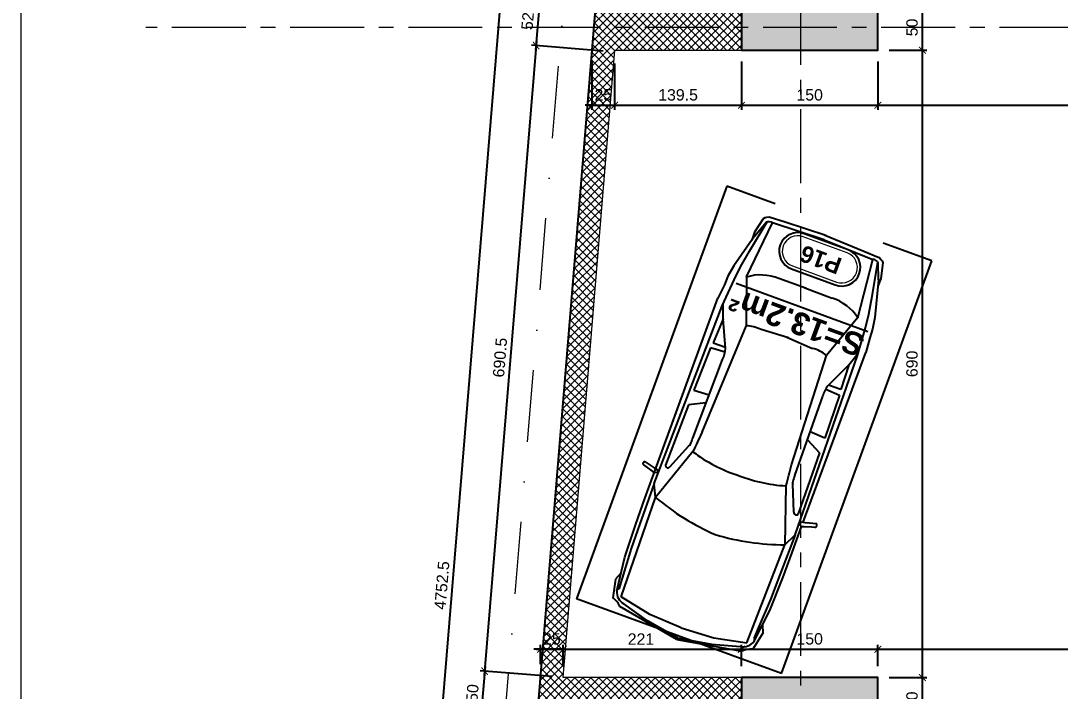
# Model space of a CAD drawing. Header units: centimetres. Extents: x 60496 to 66049, y -55119 to -48212.
# Drawn here: x 60496 to 61639, y -52002 to -51265 of the extents above; entities that cross this region are included whole.
import ezdxf
from ezdxf.enums import TextEntityAlignment as Align

# ---------------------------------------------------------------- set-up
doc = ezdxf.new("R2010")
doc.units = ezdxf.units.CM
doc.header["$LTSCALE"] = 50
doc.header["$MEASUREMENT"] = 0
for name, pattern in [('AXES', [2, 1.25, -0.25, 0.25, -0.25]), ('CACHE', [0.375, 0.25, -0.125]), ('CONTINU', [0]), ('Dot & Dashed', [335.138881, 158.75, -88.194444, 0, -88.194437])]:
    doc.linetypes.add(name, pattern=pattern)
doc.layers.get('0').update_dxf_attribs({"color": 8})
for name, color, linetype in [('AXES', 10, 'AXES'), ('BETON COUPE', 3, 'CONTINU'), ('BETON TRAME', 252, 'Continuous'), ('BORD', 5, 'Continuous'), ('COTE 50ème', 1, 'Continuous'), ('FINI', 251, 'Continuous'), ('PILIER', 7, 'Continuous'), ('TEXTE', 7, 'Continuous')]:
    doc.layers.add(name, color=color, linetype=linetype)
for name, color, linetype, lineweight in [('BETON CACHE', 4, 'CACHE', 5), ('BETON HACHURE', 253, 'Continuous', 13), ('MACONNERIE COUPE', 7, 'Continuous', 30)]:
    doc.layers.add(name, color=color, linetype=linetype, lineweight=lineweight)
doc.layers.add('FMULT', color=150, linetype='Continuous', plot=False)
doc.styles.add('BRMNAMES', font='swisseb.ttf', dxfattribs={"height": 20})
doc.styles.add('RS_TEXT_1.50', font='arial.ttf', dxfattribs={"height": 12.5})
doc.styles.add('RS_TXT_50', font='arial.ttf', dxfattribs={"height": 12.5})
doc.dimstyles.new('RS_50CM_LINEAIRE', dxfattribs={"dimscale": 5, "dimtxt": 12.5, "dimasz": 1.5, "dimexe": 1, "dimexo": 2.5, "dimgap": 1, "dimtad": 1, "dimdec": 1, "dimrnd": 0.5, "dimdsep": 46, "dimtxsty": 'RS_TXT_50', "dimblk1": 'ARCHTICK', "dimblk2": 'ARCHTICK', "dimsah": 1, "dimcen": 2.5, "dimdle": 1, "dimclrt": 4, "dimadec": 0, "dimazin": 2, "dimtfac": 1, "dimtdec": 1, "dimtix": 1, "dimtmove": 2, "dimatfit": 3, "dimfxl": 1, "dimtolj": 1, "dimtzin": 0, "dimarcsym": 0})

# ---------------------------------------------------------------- blocks, each defined once
blk = doc.blocks.new('A$Ce9568e5d')
at = {"layer": 'AXES', "lineweight": 5, "ltscale": 1.3}
for p, q in [((-1265, 1580), (-1265, -1500)), ((3195, -410), (-1985, -410))]:
    blk.add_line(p, q, dxfattribs=at)
blk = doc.blocks.new('_ArchTick')
at = {"color": 0, "linetype": 'ByBlock', "const_width": 0.15}
blk.add_lwpolyline([(-0.5, -0.5), (0.5, 0.5)], dxfattribs=at)
blk = doc.blocks.new('*D1006')
at = {"layer": 'COTE 50ème', "color": 0, "lineweight": -2, "ltscale": 0.5, "transparency": 16777216}
for p, q in [((61487, -52042.4), (61487, -51982.4)), ((61450.5, -51987.4), (61492, -51987.4)), ((61450.5, -52037.4), (61492, -52037.4))]:
    blk.add_line(p, q, dxfattribs=at)
at = {"layer": 'Defpoints', "color": 0, "ltscale": 0.5, "transparency": 16777216}
for p in [(61438, -51987.4), (61487, -51987.4), (61438, -52037.4)]:
    blk.add_point(p, dxfattribs=at)
at = {"layer": 'COTE 50ème', "color": 0, "lineweight": -2, "ltscale": 0.5, "transparency": 16777216, "xscale": 7.5, "yscale": 7.5, "zscale": 7.5}
for p, rotation in [((61487, -51987.4), 90), ((61487, -52037.4), 270)]:
    blk.add_blockref('_ArchTick', p, dxfattribs=dict(at, rotation=rotation))
at = {"layer": 'COTE 50ème', "color": 4, "ltscale": 0.5, "transparency": 16777216, "insert": (61475.6, -52012.4), "char_height": 12.5, "attachment_point": 5, "rotation": 90, "style": 'RS_TXT_50'}
blk.add_mtext('\\A1;50', dxfattribs=at)
blk = doc.blocks.new('*D1007')
at = {"layer": 'COTE 50ème', "color": 0, "lineweight": -2, "ltscale": 0.5, "transparency": 16777216}
for p, q in [((61487, -51992.4), (61487, -51292.4)), ((61450.5, -51297.4), (61492, -51297.4)), ((61450.5, -51987.4), (61492, -51987.4))]:
    blk.add_line(p, q, dxfattribs=at)
at = {"layer": 'Defpoints', "color": 0, "ltscale": 0.5, "transparency": 16777216}
for p in [(61438, -51297.4), (61487, -51297.4), (61438, -51987.4)]:
    blk.add_point(p, dxfattribs=at)
at = {"layer": 'COTE 50ème', "color": 0, "lineweight": -2, "ltscale": 0.5, "transparency": 16777216, "xscale": 7.5, "yscale": 7.5, "zscale": 7.5}
for p, rotation in [((61487, -51297.4), 90), ((61487, -51987.4), 270)]:
    blk.add_blockref('_ArchTick', p, dxfattribs=dict(at, rotation=rotation))
at = {"layer": 'COTE 50ème', "color": 4, "ltscale": 0.5, "transparency": 16777216, "insert": (61475.6, -51642.4), "char_height": 12.5, "attachment_point": 5, "rotation": 90, "style": 'RS_TXT_50'}
blk.add_mtext('\\A1;690', dxfattribs=at)
blk = doc.blocks.new('*D1008')
at = {"layer": 'COTE 50ème', "color": 0, "lineweight": -2, "ltscale": 0.5, "transparency": 16777216}
for p, q in [((61450.5, -51247.4), (61492, -51247.4)), ((61487, -51302.4), (61487, -51242.4)), ((61450.5, -51297.4), (61492, -51297.4))]:
    blk.add_line(p, q, dxfattribs=at)
at = {"layer": 'Defpoints', "color": 0, "ltscale": 0.5, "transparency": 16777216}
for p in [(61438, -51247.4), (61487, -51247.4), (61438, -51297.4)]:
    blk.add_point(p, dxfattribs=at)
at = {"layer": 'COTE 50ème', "color": 0, "lineweight": -2, "ltscale": 0.5, "transparency": 16777216, "xscale": 7.5, "yscale": 7.5, "zscale": 7.5}
for p, rotation in [((61487, -51247.4), 90), ((61487, -51297.4), 270)]:
    blk.add_blockref('_ArchTick', p, dxfattribs=dict(at, rotation=rotation))
at = {"layer": 'COTE 50ème', "color": 4, "ltscale": 0.5, "transparency": 16777216, "insert": (61475.6, -51272.4), "char_height": 12.5, "attachment_point": 5, "rotation": 90, "style": 'RS_TXT_50'}
blk.add_mtext('\\A1;50', dxfattribs=at)
blk = doc.blocks.new('*D1136')
at = {"layer": 'COTE 50ème', "color": 0, "lineweight": -2, "ltscale": 0.5, "transparency": 16777216}
for p, q in [((61067.1, -51956.2), (61059.6, -51956.2)), ((61067.1, -51972.8), (61067.1, -51951.2)), ((61092, -51956.2), (61067.1, -51956.2)), ((61092, -51974.9), (61092, -51951.2)), ((61092, -51956.2), (61099.5, -51956.2))]:
    blk.add_line(p, q, dxfattribs=at)
at = {"layer": 'Defpoints', "color": 0, "ltscale": 0.5, "transparency": 16777216}
for p in [(61067.1, -51956.2), (61067.1, -51985.3), (61092, -51987.4)]:
    blk.add_point(p, dxfattribs=at)
at = {"layer": 'COTE 50ème', "color": 0, "lineweight": -2, "ltscale": 0.5, "transparency": 16777216, "xscale": 7.5, "yscale": 7.5, "zscale": 7.5}
blk.add_blockref('_ArchTick', (61067.1, -51956.2), dxfattribs=at)
at = {"layer": 'COTE 50ème', "color": 0, "lineweight": -2, "ltscale": 0.5, "transparency": 16777216, "xscale": 7.5, "yscale": 7.5, "zscale": 7.5, "rotation": 180}
blk.add_blockref('_ArchTick', (61092, -51956.2), dxfattribs=at)
at = {"layer": 'COTE 50ème', "color": 4, "ltscale": 0.5, "transparency": 16777216, "insert": (61079.5, -51944.9), "char_height": 12.5, "attachment_point": 5, "style": 'RS_TXT_50'}
blk.add_mtext('\\A1;25', dxfattribs=at)
blk = doc.blocks.new('*D1137')
at = {"layer": 'COTE 50ème', "color": 0, "lineweight": -2, "ltscale": 0.5, "transparency": 16777216}
for p, q in [((61062.1, -51956.2), (61293, -51956.2)), ((61067.1, -51972.8), (61067.1, -51951.2)), ((61288, -51974.9), (61288, -51951.2))]:
    blk.add_line(p, q, dxfattribs=at)
at = {"layer": 'Defpoints', "color": 0, "ltscale": 0.5, "transparency": 16777216}
for p in [(61288, -51956.2), (61067.1, -51985.3), (61288, -51987.4)]:
    blk.add_point(p, dxfattribs=at)
at = {"layer": 'COTE 50ème', "color": 0, "lineweight": -2, "ltscale": 0.5, "transparency": 16777216, "xscale": 7.5, "yscale": 7.5, "zscale": 7.5, "rotation": 180}
blk.add_blockref('_ArchTick', (61067.1, -51956.2), dxfattribs=at)
at = {"layer": 'COTE 50ème', "color": 0, "lineweight": -2, "ltscale": 0.5, "transparency": 16777216, "xscale": 7.5, "yscale": 7.5, "zscale": 7.5}
blk.add_blockref('_ArchTick', (61288, -51956.2), dxfattribs=at)
at = {"layer": 'COTE 50ème', "color": 4, "ltscale": 0.5, "transparency": 16777216, "insert": (61177.5, -51945), "char_height": 12.5, "attachment_point": 5, "style": 'RS_TXT_50'}
blk.add_mtext('\\A1;221', dxfattribs=at)
blk = doc.blocks.new('*D1138')
at = {"layer": 'COTE 50ème', "color": 0, "lineweight": -2, "ltscale": 0.5, "transparency": 16777216}
for p, q in [((61283, -51956.2), (61443, -51956.2)), ((61288, -51974.9), (61288, -51951.2)), ((61438, -51974.9), (61438, -51951.2))]:
    blk.add_line(p, q, dxfattribs=at)
at = {"layer": 'Defpoints', "color": 0, "ltscale": 0.5, "transparency": 16777216}
for p in [(61438, -51956.2), (61288, -51987.4), (61438, -51987.4)]:
    blk.add_point(p, dxfattribs=at)
at = {"layer": 'COTE 50ème', "color": 0, "lineweight": -2, "ltscale": 0.5, "transparency": 16777216, "xscale": 7.5, "yscale": 7.5, "zscale": 7.5, "rotation": 180}
blk.add_blockref('_ArchTick', (61288, -51956.2), dxfattribs=at)
at = {"layer": 'COTE 50ème', "color": 0, "lineweight": -2, "ltscale": 0.5, "transparency": 16777216, "xscale": 7.5, "yscale": 7.5, "zscale": 7.5}
blk.add_blockref('_ArchTick', (61438, -51956.2), dxfattribs=at)
at = {"layer": 'COTE 50ème', "color": 4, "ltscale": 0.5, "transparency": 16777216, "insert": (61363, -51944.9), "char_height": 12.5, "attachment_point": 5, "style": 'RS_TXT_50'}
blk.add_mtext('\\A1;150', dxfattribs=at)
blk = doc.blocks.new('*D1139')
at = {"layer": 'COTE 50ème', "color": 0, "lineweight": -2, "ltscale": 0.5, "transparency": 16777216}
for p, q in [((61433, -51956.2), (62108, -51956.2)), ((61438, -51974.9), (61438, -51951.2)), ((62103, -51974.9), (62103, -51951.2))]:
    blk.add_line(p, q, dxfattribs=at)
at = {"layer": 'Defpoints', "color": 0, "ltscale": 0.5, "transparency": 16777216}
for p in [(62103, -51956.2), (61438, -51987.4), (62103, -51987.4)]:
    blk.add_point(p, dxfattribs=at)
at = {"layer": 'COTE 50ème', "color": 0, "lineweight": -2, "ltscale": 0.5, "transparency": 16777216, "xscale": 7.5, "yscale": 7.5, "zscale": 7.5, "rotation": 180}
blk.add_blockref('_ArchTick', (61438, -51956.2), dxfattribs=at)
at = {"layer": 'COTE 50ème', "color": 0, "lineweight": -2, "ltscale": 0.5, "transparency": 16777216, "xscale": 7.5, "yscale": 7.5, "zscale": 7.5}
blk.add_blockref('_ArchTick', (62103, -51956.2), dxfattribs=at)
at = {"layer": 'COTE 50ème', "color": 4, "ltscale": 0.5, "transparency": 16777216, "insert": (61770.5, -51944.9), "char_height": 12.5, "attachment_point": 5, "style": 'RS_TXT_50'}
blk.add_mtext('\\A1;665', dxfattribs=at)
blk = doc.blocks.new('*D1177')
at = {"layer": 'COTE 50ème', "color": 0, "lineweight": -2, "ltscale": 0.5, "transparency": 16777216}
for p, q in [((61123.6, -51309.9), (61123.6, -51363)), ((61148.5, -51311.9), (61148.5, -51363)), ((61123.6, -51358), (61116.1, -51358)), ((61123.6, -51358), (61148.5, -51358)), ((61148.5, -51358), (61156, -51358))]:
    blk.add_line(p, q, dxfattribs=at)
at = {"layer": 'Defpoints', "color": 0, "ltscale": 0.5, "transparency": 16777216}
for p in [(61123.6, -51297.4), (61148.5, -51299.4), (61148.5, -51358)]:
    blk.add_point(p, dxfattribs=at)
at = {"layer": 'COTE 50ème', "color": 0, "lineweight": -2, "ltscale": 0.5, "transparency": 16777216, "xscale": 7.5, "yscale": 7.5, "zscale": 7.5}
blk.add_blockref('_ArchTick', (61123.6, -51358), dxfattribs=at)
at = {"layer": 'COTE 50ème', "color": 0, "lineweight": -2, "ltscale": 0.5, "transparency": 16777216, "xscale": 7.5, "yscale": 7.5, "zscale": 7.5, "rotation": 180}
blk.add_blockref('_ArchTick', (61148.5, -51358), dxfattribs=at)
at = {"layer": 'COTE 50ème', "color": 4, "ltscale": 0.5, "transparency": 16777216, "insert": (61136.1, -51346.6), "char_height": 12.5, "attachment_point": 5, "style": 'RS_TXT_50'}
blk.add_mtext('\\A1;25', dxfattribs=at)
blk = doc.blocks.new('*D1178')
at = {"layer": 'COTE 50ème', "color": 0, "lineweight": -2, "ltscale": 0.5, "transparency": 16777216}
for p, q in [((61148.5, -51311.9), (61148.5, -51363)), ((61288, -51309.9), (61288, -51363)), ((61143.5, -51358), (61293, -51358))]:
    blk.add_line(p, q, dxfattribs=at)
at = {"layer": 'Defpoints', "color": 0, "ltscale": 0.5, "transparency": 16777216}
for p in [(61148.5, -51299.4), (61288, -51297.4), (61288, -51358)]:
    blk.add_point(p, dxfattribs=at)
at = {"layer": 'COTE 50ème', "color": 0, "lineweight": -2, "ltscale": 0.5, "transparency": 16777216, "xscale": 7.5, "yscale": 7.5, "zscale": 7.5, "rotation": 180}
blk.add_blockref('_ArchTick', (61148.5, -51358), dxfattribs=at)
at = {"layer": 'COTE 50ème', "color": 0, "lineweight": -2, "ltscale": 0.5, "transparency": 16777216, "xscale": 7.5, "yscale": 7.5, "zscale": 7.5}
blk.add_blockref('_ArchTick', (61288, -51358), dxfattribs=at)
at = {"layer": 'COTE 50ème', "color": 4, "ltscale": 0.5, "transparency": 16777216, "insert": (61218.3, -51346.6), "char_height": 12.5, "attachment_point": 5, "style": 'RS_TXT_50'}
blk.add_mtext('\\A1;139.5', dxfattribs=at)
blk = doc.blocks.new('*D1179')
at = {"layer": 'COTE 50ème', "color": 0, "lineweight": -2, "ltscale": 0.5, "transparency": 16777216}
for p, q in [((61288, -51309.9), (61288, -51363)), ((61438, -51309.9), (61438, -51363)), ((61283, -51358), (61443, -51358))]:
    blk.add_line(p, q, dxfattribs=at)
at = {"layer": 'Defpoints', "color": 0, "ltscale": 0.5, "transparency": 16777216}
for p in [(61288, -51297.4), (61438, -51297.4), (61438, -51358)]:
    blk.add_point(p, dxfattribs=at)
at = {"layer": 'COTE 50ème', "color": 0, "lineweight": -2, "ltscale": 0.5, "transparency": 16777216, "xscale": 7.5, "yscale": 7.5, "zscale": 7.5, "rotation": 180}
blk.add_blockref('_ArchTick', (61288, -51358), dxfattribs=at)
at = {"layer": 'COTE 50ème', "color": 0, "lineweight": -2, "ltscale": 0.5, "transparency": 16777216, "xscale": 7.5, "yscale": 7.5, "zscale": 7.5}
blk.add_blockref('_ArchTick', (61438, -51358), dxfattribs=at)
at = {"layer": 'COTE 50ème', "color": 4, "ltscale": 0.5, "transparency": 16777216, "insert": (61363, -51346.6), "char_height": 12.5, "attachment_point": 5, "style": 'RS_TXT_50'}
blk.add_mtext('\\A1;150', dxfattribs=at)
blk = doc.blocks.new('*D1180')
at = {"layer": 'COTE 50ème', "color": 0, "lineweight": -2, "ltscale": 0.5, "transparency": 16777216}
for p, q in [((61438, -51309.9), (61438, -51363)), ((62123, -51309.9), (62123, -51363)), ((61433, -51358), (62128, -51358))]:
    blk.add_line(p, q, dxfattribs=at)
at = {"layer": 'Defpoints', "color": 0, "ltscale": 0.5, "transparency": 16777216}
for p in [(61438, -51297.4), (62123, -51297.4), (62123, -51358)]:
    blk.add_point(p, dxfattribs=at)
at = {"layer": 'COTE 50ème', "color": 0, "lineweight": -2, "ltscale": 0.5, "transparency": 16777216, "xscale": 7.5, "yscale": 7.5, "zscale": 7.5, "rotation": 180}
blk.add_blockref('_ArchTick', (61438, -51358), dxfattribs=at)
at = {"layer": 'COTE 50ème', "color": 0, "lineweight": -2, "ltscale": 0.5, "transparency": 16777216, "xscale": 7.5, "yscale": 7.5, "zscale": 7.5}
blk.add_blockref('_ArchTick', (62123, -51358), dxfattribs=at)
at = {"layer": 'COTE 50ème', "color": 4, "ltscale": 0.5, "transparency": 16777216, "insert": (61780.5, -51346.6), "char_height": 12.5, "attachment_point": 5, "style": 'RS_TXT_50'}
blk.add_mtext('\\A1;685', dxfattribs=at)
blk = doc.blocks.new('*D927')
at = {"layer": 'COTE 50ème', "color": 0, "lineweight": -2, "ltscale": 0.5, "transparency": 16777216}
for p, q in [((61140.4, -51246.3), (61061.4, -51239.9)), ((61066.8, -51235.3), (61061.7, -51297.3)), ((61136.1, -51298.4), (61057.2, -51291.9))]:
    blk.add_line(p, q, dxfattribs=at)
at = {"layer": 'Defpoints', "color": 0, "ltscale": 0.5, "transparency": 16777216}
for p in [(61152.8, -51247.4), (61062.2, -51292.3), (61148.5, -51299.4)]:
    blk.add_point(p, dxfattribs=at)
at = {"layer": 'COTE 50ème', "color": 0, "lineweight": -2, "ltscale": 0.5, "transparency": 16777216, "xscale": 7.5, "yscale": 7.5, "zscale": 7.5}
for p, rotation in [((61066.4, -51240.3), 85.30167886991283), ((61062.2, -51292.3), 265.3016788699128)]:
    blk.add_blockref('_ArchTick', p, dxfattribs=dict(at, rotation=rotation))
at = {"layer": 'COTE 50ème', "color": 4, "ltscale": 0.5, "transparency": 16777216, "insert": (61052.9, -51265.4), "char_height": 12.5, "attachment_point": 5, "rotation": 85.3017, "style": 'RS_TXT_50'}
blk.add_mtext('\\A1;52', dxfattribs=at)
blk = doc.blocks.new('*D928')
at = {"layer": 'COTE 50ème', "color": 0, "lineweight": -2, "ltscale": 0.5, "transparency": 16777216}
for p, q in [((61062.6, -51287.3), (61005.2, -51985.2)), ((61136.1, -51298.4), (61057.2, -51291.9)), ((61079.5, -51986.3), (61000.6, -51979.9))]:
    blk.add_line(p, q, dxfattribs=at)
at = {"layer": 'Defpoints', "color": 0, "ltscale": 0.5, "transparency": 16777216}
for p in [(61148.5, -51299.4), (61005.6, -51980.3), (61092, -51987.4)]:
    blk.add_point(p, dxfattribs=at)
at = {"layer": 'COTE 50ème', "color": 0, "lineweight": -2, "ltscale": 0.5, "transparency": 16777216, "xscale": 7.5, "yscale": 7.5, "zscale": 7.5}
for p, rotation in [((61062.2, -51292.3), 85.30167886991283), ((61005.6, -51980.3), 265.3016788699128)]:
    blk.add_blockref('_ArchTick', p, dxfattribs=dict(at, rotation=rotation))
at = {"layer": 'COTE 50ème', "color": 4, "ltscale": 0.5, "transparency": 16777216, "insert": (61022.5, -51635.4), "char_height": 12.5, "attachment_point": 5, "rotation": 85.3017, "style": 'RS_TXT_50'}
blk.add_mtext('\\A1;690.5', dxfattribs=at)
blk = doc.blocks.new('*D929')
at = {"layer": 'COTE 50ème', "color": 0, "lineweight": -2, "ltscale": 0.5, "transparency": 16777216}
for p, q in [((61079.5, -51986.3), (61000.6, -51979.9)), ((61006, -51975.3), (61001.1, -52035.2)), ((61075.4, -52036.3), (60996.5, -52029.8))]:
    blk.add_line(p, q, dxfattribs=at)
at = {"layer": 'Defpoints', "color": 0, "ltscale": 0.5, "transparency": 16777216}
for p in [(61092, -51987.4), (61001.5, -52030.2), (61087.9, -52037.3)]:
    blk.add_point(p, dxfattribs=at)
at = {"layer": 'COTE 50ème', "color": 0, "lineweight": -2, "ltscale": 0.5, "transparency": 16777216, "xscale": 7.5, "yscale": 7.5, "zscale": 7.5}
for p, rotation in [((61005.6, -51980.3), 85.30167886991283), ((61001.5, -52030.2), 265.3016788699128)]:
    blk.add_blockref('_ArchTick', p, dxfattribs=dict(at, rotation=rotation))
at = {"layer": 'COTE 50ème', "color": 4, "ltscale": 0.5, "transparency": 16777216, "insert": (60992.2, -52004.3), "char_height": 12.5, "attachment_point": 5, "rotation": 85.3017, "style": 'RS_TXT_50'}
blk.add_mtext('\\A1;50', dxfattribs=at)
blk = doc.blocks.new('*D952')
at = {"layer": 'COTE 50ème', "color": 0, "lineweight": -2, "ltscale": 0.5, "transparency": 16777216}
for p, q in [((61165, -49513.6), (60774.9, -54260.3)), ((61256.7, -49526.2), (61159.6, -49518.2)), ((60867.4, -54262.9), (60770.3, -54254.9))]:
    blk.add_line(p, q, dxfattribs=at)
at = {"layer": 'Defpoints', "color": 0, "ltscale": 0.5, "transparency": 16777216}
for p in [(61269.1, -49527.2), (60775.3, -54255.3), (60879.8, -54263.9)]:
    blk.add_point(p, dxfattribs=at)
at = {"layer": 'COTE 50ème', "color": 0, "lineweight": -2, "ltscale": 0.5, "transparency": 16777216, "xscale": 7.5, "yscale": 7.5, "zscale": 7.5}
for p, rotation in [((61164.6, -49518.6), 85.30167751912303), ((60775.3, -54255.3), 265.301677519123)]:
    blk.add_blockref('_ArchTick', p, dxfattribs=dict(at, rotation=rotation))
at = {"layer": 'COTE 50ème', "color": 4, "ltscale": 0.5, "transparency": 16777216, "insert": (60958.6, -51886), "char_height": 12.5, "attachment_point": 5, "rotation": 85.3017, "style": 'RS_TXT_50'}
blk.add_mtext('\\A1;4752.5', dxfattribs=at)
blk = doc.blocks.new('PILIER')
at = {"color": 252}
blk.add_lwpolyline([(1.563, 1.2), (-1.437, 1.2, 1), (-1.437, -1.2), (1.563, -1.2, 1), (1.563, 1.2, -1)], format="xyb", dxfattribs=at)
at = {"color": 10, "lineweight": 20}
blk.add_lwpolyline([(1.563, 1), (-1.437, 1, 1), (-1.437, -1), (1.563, -1, 1)], format="xyb", close=True, dxfattribs=at)
at = {"color": 7, "style": 'BRMNAMES'}
blk.add_attdef('PILIER_TEXTE', text='', height=1.076, dxfattribs=at).set_placement((0, 0), align=Align.MIDDLE_CENTER)

msp = doc.modelspace()

# ---------------------------------------------------------------- hatches: boundary and pattern name
at = {"layer": 'BETON HACHURE', "transparency": 33554585}
h = msp.add_hatch(dxfattribs=at)
h.set_pattern_fill('ANSI37', color=256, scale=50, angle=270, style=0)
h.set_pattern_definition([(315, (-1160.4855, 19655.393), (4.4194174, 4.4194174), []), (45, (-1160.4855, 19655.393), (-4.4194174, 4.4194174), [])])
h.paths.add_polyline_path([(62772.95, -51847.22), (62797.95, -51847.22), (62797.95, -52172.22), (62772.95, -52172.22)], flags=0)
h.paths.add_polyline_path([(62772.95, -51847.22), (62797.95, -51847.22), (62797.95, -52172.22), (62772.95, -52172.22)], flags=0)
h.paths.add_polyline_path([(64952.95, -51987.36), (64952.95, -52037.36), (65032.95, -52037.36), (65032.95, -51987.36)], flags=0)
h.paths.add_polyline_path([(64572.95, -51987.36), (64572.95, -52037.36), (64652.95, -52037.36), (64652.95, -51987.36)], flags=0)
edge = h.paths.add_edge_path(flags=0)
edge.add_arc((64612.95, -50672.36), 40, 0, 360)
edge = h.paths.add_edge_path(flags=0)
edge.add_arc((64612.95, -49997.36), 40, 0, 360)
edge = h.paths.add_edge_path(flags=0)
edge.add_arc((64612.95, -51272.36), 40, 0, 360)
h.paths.add_polyline_path([(65692.87, -49527.22), (61269.11, -49527.22), (60879.82, -54263.92), (65445.45, -54713.51), (65692.87, -54713.51)])
edge = h.paths.add_edge_path(flags=0)
edge.add_arc((64612.95, -51272.36), 40, 0, 360)
h.paths.add_polyline_path([(63397.95, -49552.22), (63397.95, -49972.36), (63422.95, -49972.36), (63422.95, -49552.22), (64992.96, -49552.22), (64992.95, -51312.36), (65032.95, -51312.36), (65032.95, -49552.22), (65667.87, -49552.22), (65667.87, -53452.22), (65032.95, -53452.22), (65032.95, -52057.36), (64992.95, -52057.36), (64992.95, -53477.22), (65667.87, -53477.22), (65667.87, -54685.93), (65459.18, -54688.51), (64660.45, -54610.07), (64660.45, -54122.36), (64635.45, -54122.36), (64635.45, -54607.62), (63330.45, -54479.46), (63330.45, -54122.36), (63305.45, -54122.36), (63305.45, -54477.01), (62117.95, -54360.39), (62117.95, -54122.36), (62067.95, -54122.36), (62067.95, -54355.48), (60906.75, -54241.45), (61082.14, -52107.36), (61287.95, -52107.36), (61287.95, -52057.36), (61086.25, -52057.36), (61088.1, -52037.36), (61287.95, -52037.36), (61287.95, -51987.36), (61092.01, -51987.36), (61148.71, -51297.36), (61287.95, -51297.36), (61287.95, -51247.36), (61152.82, -51247.36), (61198.03, -50697.36), (61287.95, -50697.36), (61287.95, -50647.36), (61202.13, -50647.36), (61292.14, -49552.22), (62070.45, -49552.22), (62070.45, -49972.36), (62095.45, -49972.36), (62095.45, -49552.22)], flags=16)
h.paths.add_polyline_path([(64572.95, -51232.36), (64572.95, -51312.36), (64652.95, -51312.36), (64652.95, -51232.36)], flags=0)
at = {"layer": 'BETON TRAME', "transparency": 33554559}
h = msp.add_hatch(color=256, dxfattribs=at)
h.dxf.hatch_style = 1
h.paths.add_polyline_path([(62157.95, -51297.36), (62122.95, -51297.36), (62122.95, -50647.36), (62157.95, -50647.36), (62157.95, -50822.36), (62617.95, -50822.36), (62617.95, -50647.36), (62652.95, -50647.36), (62652.95, -51297.36), (62617.95, -51297.36), (62617.95, -50862.36), (62407.95, -50862.36), (62407.95, -51192.36), (62367.95, -51192.36), (62367.95, -50862.36), (62157.95, -50862.36)])
h.paths.add_polyline_path([(61287.95, -49972.36), (61287.95, -50022.36), (61437.95, -50022.36), (61437.95, -49972.36)])
h.paths.add_polyline_path([(62007.95, -49972.36), (62007.95, -50022.36), (62157.95, -50022.36), (62157.95, -49972.36)])
h.paths.add_polyline_path([(62617.95, -49972.36), (62617.95, -50022.36), (62767.95, -50022.36), (62767.95, -49972.36)])
h.paths.add_polyline_path([(63337.95, -49972.36), (63337.95, -50022.36), (63487.95, -50022.36), (63487.95, -49972.36)])
h.paths.add_polyline_path([(63337.95, -50647.36), (63337.95, -50697.36), (63487.95, -50697.36), (63487.95, -50647.36)])
h.paths.add_polyline_path([(61287.95, -50647.36), (61287.95, -50697.36), (61437.95, -50697.36), (61437.95, -50647.36)])
h.paths.add_polyline_path([(61287.95, -51247.36), (61287.95, -51297.36), (61437.95, -51297.36), (61437.95, -51247.36)])
h.paths.add_polyline_path([(63337.95, -51247.36), (63337.95, -51297.36), (63487.95, -51297.36), (63487.95, -51247.36)])
h.paths.add_polyline_path([(63337.95, -51987.36), (63337.95, -52037.36), (63487.95, -52037.36), (63487.95, -51987.36)])
h.paths.add_polyline_path([(61437.95, -52037.36), (61437.95, -51987.36), (61287.95, -51987.36), (61287.95, -52037.36)])
h.paths.add_polyline_path([(62102.95, -51987.36), (62102.95, -52037.36), (62227.95, -52037.36), (62227.95, -51987.36)])
h.paths.add_polyline_path([(62547.95, -51987.36), (62547.95, -52037.36), (62672.95, -52037.36), (62672.95, -51987.36)])
h.paths.add_polyline_path([(62522.95, -52037.36), (62547.95, -52037.36), (62547.95, -51532.36), (62522.95, -51532.36)])
h.paths.add_polyline_path([(62227.95, -52037.36), (62252.95, -52037.36), (62252.95, -51532.36), (62227.95, -51532.36)])

# ---------------------------------------------------------------- linework, layer by layer
at = {"layer": 'BETON CACHE', "color": 232, "linetype": 'Dot & Dashed', "ltscale": 0.01}
msp.add_lwpolyline([(65493.58, -54847.46), (64180.34, -54807.71), (60833.09, -54401.92), (61234.19, -49521.26), (64883.47, -49407.74), (65472.87, -49414.31)], close=True, dxfattribs=at)
at = {"layer": 'BETON COUPE', "lineweight": 5}
msp.add_lwpolyline([(65692.87, -49527.22), (61269.11, -49527.22), (60879.82, -54263.92), (65445.45, -54713.51), (65692.87, -54713.51)], close=True, dxfattribs=at)
msp.add_lwpolyline([(63305.45, -54477.01), (62117.95, -54360.39), (62117.95, -54122.36), (62067.95, -54122.36), (62067.95, -54355.48), (60906.75, -54241.45), (61082.14, -52107.36), (61287.95, -52107.36), (61287.95, -52057.36), (61086.25, -52057.36), (61087.9, -52037.35), (61287.95, -52037.36), (61287.95, -51987.36), (61092.01, -51987.36), (61148.71, -51297.36), (61287.95, -51297.36), (61287.95, -51247.36)], dxfattribs=at)
at = {"layer": 'BETON COUPE'}
for points in [[(61287.95, -51247.36), (61287.95, -51297.36), (61437.95, -51297.36), (61437.95, -51247.36)], [(61437.95, -52037.36), (61437.95, -51987.36), (61287.95, -51987.36), (61287.95, -52037.36)]]:
    msp.add_lwpolyline(points, close=True, dxfattribs=at)
at = {"layer": 'BORD'}
msp.add_lwpolyline([(65692.87, -52046.35), (65692.87, -49527.22), (61269.11, -49527.22), (61062.07, -52046.35)], close=True, dxfattribs=at)
at = {"layer": 'FINI'}
for p, q in [((61271.79, -51446.87), (61106.54, -51900.89)), ((61325.2, -51466.31), (61271.79, -51446.87)), ((61293.49, -51546.77), (61322.29, -51487.27)), ((61296.88, -51518.43), (61316.1, -51486.04)), ((61302.21, -51501.89), (61315.48, -51486.2)), ((61311.78, -51482.96), (61302.28, -51497.55)), ((61313.68, -51481.69), (61311.78, -51482.96)), ((61315.71, -51481.43), (61313.68, -51481.69)), ((61315.48, -51486.2), (61317.08, -51485.79)), ((61318.32, -51480.89), (61315.71, -51481.43)), ((61317.08, -51485.79), (61318.53, -51485.81)), ((61319.61, -51481.35), (61318.32, -51480.89)), ((61318.53, -51485.81), (61320.84, -51486.14)), ((61336.07, -51486.66), (61319.61, -51481.35)), ((61320.84, -51486.14), (61322.29, -51487.27)), ((61379, -51505.99), (61322.29, -51487.27)), ((61380.83, -51501.02), (61336.07, -51486.66)), ((61302.21, -51501.89), (61279.55, -51534.63)), ((61302.28, -51497.55), (61299.26, -51506.16)), ((61378.99, -51500.34), (61422.42, -51518.3)), ((61377.16, -51505.32), (61432.55, -51527.66)), ((61497.31, -51528.96), (61443.9, -51509.52)), ((61286.91, -51535.76), (61296.88, -51518.43)), ((61422.42, -51518.3), (61438.42, -51524.87)), ((61438.42, -51524.87), (61439.7, -51525.36)), ((61439.7, -51525.36), (61441.35, -51527.45)), ((61279.55, -51534.63), (61273.14, -51545.95)), ((61280.02, -51549.82), (61286.91, -51535.76)), ((61332.07, -51982.98), (61497.31, -51528.96)), ((61416.1, -51591.69), (61432.55, -51527.66)), ((61431.82, -51567.86), (61438.07, -51530.72)), ((61434.39, -51527.74), (61432.55, -51527.66)), ((61436.36, -51528.98), (61434.39, -51527.74)), ((61437.48, -51529.89), (61436.36, -51528.98)), ((61438.44, -51531.24), (61437.48, -51529.89)), ((61438.66, -51549.92), (61438.44, -51531.24)), ((61443.36, -51531.16), (61441.18, -51548.43)), ((61441.35, -51527.45), (61442.73, -51528.96)), ((61442.73, -51528.96), (61443.36, -51531.16)), ((61273.14, -51545.95), (61269.38, -51555.28)), ((61293.55, -51546.65), (61293.11, -51600.85)), ((61359.37, -51559.6), (61329.22, -51548.55)), ((61441.18, -51548.43), (61437.98, -51556.83)), ((61269.38, -51555.28), (61262.19, -51570.2)), ((61266.97, -51578.67), (61280.02, -51549.82)), ((61357.53, -51558.92), (61387.68, -51569.97)), ((61438.66, -51549.92), (61434.59, -51591.42)), ((61181.78, -51790.56), (61262.19, -51570.2)), ((61428.24, -51587.53), (61431.82, -51567.86)), ((61192.03, -51773.81), (61266.97, -51578.67)), ((61267.84, -51592.72), (61268, -51576.38)), ((61267.84, -51592.72), (61257, -51619.25)), ((61270.58, -51625.36), (61267.84, -51592.72)), ((61416.14, -51591.55), (61381.46, -51633.21)), ((61424.41, -51602.71), (61428.24, -51587.53)), ((61434.59, -51591.42), (61432.17, -51604.2)), ((61244.71, -51717.56), (61293.11, -51600.85)), ((61339.6, -51613.61), (61309.78, -51604.7)), ((61415.74, -51633.17), (61424.41, -51602.71)), ((61432.17, -51604.2), (61429.01, -51613.76)), ((61337.73, -51612.93), (61366.25, -51625.38)), ((61429.01, -51613.76), (61424.86, -51629.79)), ((61253.81, -51624.87), (61235.67, -51671.32)), ((61269.97, -51629.51), (61253.81, -51624.87)), ((61257, -51619.25), (61270.36, -51624.15)), ((61234.45, -51723.97), (61267.19, -51637.68)), ((61343.02, -51753.57), (61381.46, -51633.21)), ((61346.9, -51830.54), (61415.74, -51633.17)), ((61355.75, -51816.3), (61424.86, -51629.79)), ((61406, -51643.33), (61416.43, -51630.75)), ((61382.83, -51666.48), (61406, -51643.33)), ((61406, -51643.33), (61397.14, -51670.59)), ((61235.67, -51671.32), (61252.51, -51676.39)), ((61380.61, -51670.04), (61395.95, -51676.93)), ((61397.14, -51670.59), (61383.66, -51665.65)), ((61249.21, -51685.06), (61229.83, -51687.25)), ((61346.71, -51765.09), (61377.45, -51678.07)), ((61395.95, -51676.93), (61379.79, -51724.11)), ((61229.83, -51687.25), (61204.38, -51753.63)), ((61379.79, -51724.11), (61363.66, -51717.1)), ((61360.57, -51725.86), (61373.95, -51740.05)), ((61234.69, -51738.75), (61193.6, -51789.22)), ((61209.36, -51755.45), (61230.17, -51732.57)), ((61373.95, -51740.05), (61350.5, -51807.15)), ((61179.84, -51752.62), (61179.89, -51751.18)), ((61180.53, -51753.37), (61179.84, -51752.62)), ((61179.89, -51751.18), (61181.22, -51749.26)), ((61183.21, -51755.36), (61180.53, -51753.37)), ((61181.13, -51749.2), (61191.98, -51756.71)), ((61190.1, -51760.4), (61183.21, -51755.36)), ((61192.35, -51762.22), (61190.1, -51760.4)), ((61191.98, -51756.71), (61195.94, -51759.17)), ((61195.4, -51761.9), (61192.35, -51762.22)), ((61194, -51757.96), (61194.17, -51757.49)), ((61195.72, -51761.04), (61195.4, -51761.9)), ((61195.94, -51759.17), (61195.72, -51761.04)), ((61192.03, -51773.81), (61176.41, -51818.23)), ((61193.6, -51789.22), (61191.9, -51774.17)), ((61336.98, -51776.22), (61335.74, -51841.29)), ((61345.52, -51805.33), (61344.42, -51774.42)), ((61155.82, -51898.53), (61193.6, -51789.22)), ((61171.92, -51818.59), (61181.78, -51790.56)), ((61159.61, -51854.98), (61171.92, -51818.59)), ((61176.41, -51818.23), (61166.85, -51845.41)), ((61343.9, -51849.95), (61354.07, -51821.08)), ((61352.28, -51818.03), (61351.97, -51818.89)), ((61351.97, -51818.89), (61354.11, -51821.09)), ((61353.31, -51816.45), (61352.28, -51818.03)), ((61357.93, -51817.11), (61353.31, -51816.45)), ((61354.11, -51821.09), (61357, -51821.14)), ((61355.58, -51816.77), (61355.75, -51816.3)), ((61357, -51821.14), (61365.52, -51821.71)), ((61371.07, -51818.33), (61357.93, -51817.11)), ((61365.52, -51821.71), (61368.84, -51821.91)), ((61368.84, -51821.91), (61369.86, -51821.79)), ((61369.86, -51821.79), (61370.74, -51820.64)), ((61370.74, -51820.64), (61370.96, -51818.32)), ((61346.9, -51830.54), (61330.13, -51874.54)), ((61335.74, -51841.29), (61346.76, -51830.9)), ((61166.85, -51845.41), (61156.77, -51878.21)), ((61293.98, -51949.13), (61335.74, -51841.29)), ((61150.9, -51892.14), (61159.61, -51854.98)), ((61333.32, -51877.72), (61343.9, -51849.95)), ((61149.34, -51879.21), (61146.4, -51899.59)), ((61155.55, -51872.3), (61149.34, -51879.21)), ((61156.77, -51878.21), (61153.1, -51890.01)), ((61319.22, -51913.45), (61333.32, -51877.72)), ((61330.13, -51874.54), (61319.87, -51901.46)), ((61153.1, -51890.01), (61151.35, -51890.23)), ((61332.07, -51982.98), (61106.54, -51900.89)), ((61187.14, -51917.9), (61155.82, -51898.53)), ((61319.87, -51901.46), (61306.38, -51933.02)), ((61216.98, -51945.46), (61154.17, -51909.22)), ((61184.58, -51924.88), (61158.62, -51906.33)), ((61301.86, -51947.44), (61319.22, -51913.45)), ((61217.7, -51943.48), (61184.58, -51924.88)), ((61221.65, -51932.7), (61187.14, -51917.9)), ((61221.65, -51932.7), (61257.55, -51943.7)), ((61306.38, -51933.02), (61301.56, -51944.39)), ((61311.13, -51929.29), (61311.4, -51938.57)), ((61216.98, -51945.46), (61288.33, -51958.36)), ((61217.7, -51943.48), (61255, -51950.67)), ((61257.55, -51943.7), (61293.98, -51949.13)), ((61311.4, -51938.57), (61300.49, -51956.04)), ((61301.56, -51944.39), (61302.75, -51945.69)), ((61255, -51950.67), (61286.81, -51953.28))]:
    msp.add_line(p, q, dxfattribs=at)
for centre, major_axis, ratio, start_param, end_param in [((61309.03, -51597.95), (17.71, 50.34), 0.9999998, -0.0496496, 0.6326275), ((61371.18, -51620.72), (17.8, 50.31), 0.9999998, -0.6565816, 0.0256956), ((61290.67, -51644.49), (-15.83, -41.21), 0.9999998, 3.0605595, 3.4528376), ((61235.8, -51622.43), (11.15, 33.07), 0.9999997, 4.5855228, 4.9536243), ((61355.13, -51668.1), (-16.31, -41.15), 0.8567501, 2.830193, 3.284587), ((61411.27, -51686.71), (-12.71, -32.5), 0.9999997, 4.4667618, 4.8348634), ((62228.65, -52195.91), (-924.99, 584.24), 0.9999998, 0.1108356, 0.132256), ((61222.11, -51723.49), (-8.03, 9.11), 0.9999997, 3.1448165, 3.3587911), ((61158.32, -51698.91), (-28.14, -75.05), 0.9999994, 1.5222876, 1.6114647), ((61336.69, -51603.4), (-59.58, -159), 0.9999998, -0.2873915, 0.0440399), ((61207.06, -51754.04), (0.05, 2.7), 0.9999997, 1.4358065, 4.1826319), ((60282.91, -51483.15), (328.46, 1043.59), 0.9999996, -1.5370575, -1.5156375), ((61346.54, -51607.01), (-58.77, -159.29), 0.9999998, -0.0343405, 0.2970909), ((61421.02, -51795.14), (-29.35, -74.59), 1, 4.7029884, 4.7921656), ((61356.44, -51772.69), (2.86, 11.81), 0.9999998, 1.7368293, 1.9508038), ((61336.18, -51642.61), (-206.11, 107.16), 0.8715423, 1.3145869, 1.6492973), ((61348.2, -51805.74), (0.05, 2.7), 0.9999997, 1.4358065, 4.1826319), ((61321.6, -51637.27), (-226.56, 51.33), 0.871538, 1.4922957, 1.8270051), ((61133.21, -51918.19), (-8.06, -21.32), 0.9999998, 2.3365197, 2.8861223), ((61165.8, -51893.22), (-5.46, -13.91), 0.9999998, -1.2692186, -0.1274101), ((61289.78, -51938.64), (4.75, 14.17), 0.9999998, 3.2645272, 4.4063358), ((61298.54, -51978.75), (5.35, 22.16), 0.9999998, 0.1514559, 0.7010585)]:
    msp.add_ellipse(centre, major_axis=major_axis, ratio=ratio, start_param=start_param, end_param=end_param, dxfattribs=at)
at = {"layer": 'FMULT', "lineweight": 5, "ltscale": 0.5}
msp.add_lwpolyline([(60495.53, -55119.47), (65791.29, -55119.47), (65791.29, -48775.25), (60495.53, -48775.25)], close=True, dxfattribs=at)

# ---------------------------------------------------------------- block references
at = {"layer": 'MACONNERIE COUPE', "lineweight": 5, "ltscale": 0.5}
msp.add_blockref('A$Ce9568e5d', (62617.95, -50862.36), dxfattribs=at)
at = {"layer": 'PILIER', "xscale": 17.145, "yscale": 17.145, "zscale": 17.145, "rotation": 159.8814290965417}
msp.add_blockref('PILIER', (61375.16, -51527.83), dxfattribs=at).add_auto_attribs({'PILIER_TEXTE': 'P16'})

# ---------------------------------------------------------------- texts
at = {"layer": 'TEXTE', "insert": (61348.74, -51596.81), "char_height": 25, "width": 958.4363, "attachment_point": 5, "rotation": 159.88143, "style": 'RS_TEXT_1.50'}
msp.add_mtext('{\\fArial|b1|i0|c0|p34;\\LS=13.2m²}', dxfattribs=at)

# ---------------------------------------------------------------- dimensions: what is measured, and where the dimension line sits
at = {"layer": 'COTE 50ème', "ltscale": 0.5}
dim = msp.add_aligned_dim(p1=(61269.11, -49527.22), p2=(60879.82, -54263.92), distance=-104.85, dimstyle='RS_50CM_LINEAIRE', dxfattribs=at)
dim.commit()
dim.dimension.update_dxf_attribs({"geometry": '*D952', "text_midpoint": (60958.63, -51886.05)})
for base, p1, p2, angle, picture, middle in [((61062.15, -51292.31), (61152.82, -51247.36), (61148.55, -51299.41), 85.30168, '*D927', (61052.95, -51265.35)), ((61487.01, -51247.36), (61437.95, -51297.36), (61437.95, -51247.36), 90, '*D1008', (61475.63, -51272.36)), ((61005.61, -51980.26), (61148.55, -51299.41), (61092.01, -51987.36), 85.30168, '*D928', (61022.54, -51635.35)), ((61487.01, -51297.36), (61437.95, -51987.36), (61437.95, -51297.36), 90, '*D1007', (61475.63, -51642.36)), ((61001.5, -52030.25), (61092.01, -51987.36), (61087.9, -52037.35), 85.30168, '*D929', (60992.21, -52004.32)), ((61487.01, -51987.36), (61437.95, -52037.36), (61437.95, -51987.36), 90, '*D1006', (61475.63, -52012.36))]:
    dim = msp.add_linear_dim(base=base, p1=p1, p2=p2, angle=angle, dimstyle='RS_50CM_LINEAIRE', dxfattribs=at)
    dim.commit()
    dim.dimension.update_dxf_attribs({"geometry": picture, "text_midpoint": middle})
for base, p1, p2, picture, middle in [((61148.55, -51357.99), (61123.63, -51297.36), (61148.55, -51299.41), '*D1177', (61136.09, -51346.61)), ((61287.95, -51357.99), (61148.55, -51299.41), (61287.95, -51297.36), '*D1178', (61218.25, -51346.6)), ((61437.95, -51357.99), (61287.95, -51297.36), (61437.95, -51297.36), '*D1179', (61362.95, -51346.61)), ((62122.95, -51357.99), (61437.95, -51297.36), (62122.95, -51297.36), '*D1180', (61780.45, -51346.61)), ((61067.09, -51956.24), (61092.01, -51987.36), (61067.09, -51985.31), '*D1136', (61079.55, -51944.85)), ((61287.95, -51956.24), (61067.09, -51985.31), (61287.95, -51987.36), '*D1137', (61177.52, -51944.96)), ((61437.95, -51956.24), (61287.95, -51987.36), (61437.95, -51987.36), '*D1138', (61362.95, -51944.85)), ((62102.95, -51956.24), (61437.95, -51987.36), (62102.95, -51987.36), '*D1139', (61770.45, -51944.85))]:
    dim = msp.add_linear_dim(base=base, p1=p1, p2=p2, dimstyle='RS_50CM_LINEAIRE', dxfattribs=at)
    dim.commit()
    dim.dimension.update_dxf_attribs({"geometry": picture, "text_midpoint": middle})

doc.saveas('drawing.dxf')
